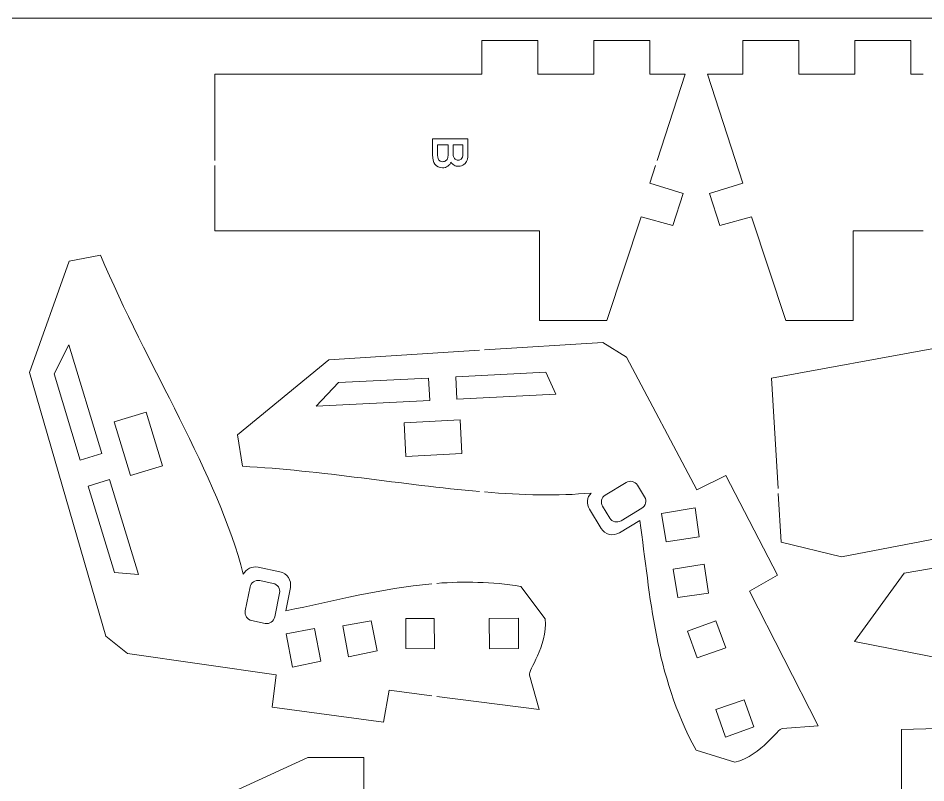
# Model space of a CAD drawing. Header units: centimetres. Extents: x -36.3 to 43.7, y -27.7 to 32.3.
# Drawn here: x -29.63 to -21.52, y 5.51 to 12.33 of the extents above; entities that cross this region are included whole.
import ezdxf

# ---------------------------------------------------------------- set-up
doc = ezdxf.new("R2010")
doc.units = ezdxf.units.CM
doc.header["$MEASUREMENT"] = 0
doc.layers.add('layer 1', color=7, linetype='Continuous')

msp = doc.modelspace()

# ---------------------------------------------------------------- linework, layer by layer
at = {"layer": 'layer 1', "color": 250, "lineweight": 20}
msp.add_lwpolyline([(-36.34629, -7.66717), (-6.34629, -7.66717), (-6.34629, 12.33283), (-36.34629, 12.33283), (-36.34629, -7.66717)], close=True, dxfattribs=at)
at = {"layer": 'layer 1', "color": 250, "lineweight": 9}
for points, knots in [([(-27.87252, 11.06294), (-27.87252, 11.06294), (-27.87252, 11.83283), (-27.87252, 11.83283), (-27.87252, 11.83283), (-25.48904, 11.83283), (-25.48904, 11.83283), (-25.48904, 11.83283), (-25.48904, 12.13283), (-25.48904, 12.13283), (-25.48904, 12.13283), (-24.98904, 12.13283), (-24.98904, 12.13283), (-24.98904, 12.13283), (-24.98904, 11.83283), (-24.98904, 11.83283), (-24.98904, 11.83283), (-24.48841, 11.83283), (-24.48841, 11.83283), (-24.48841, 11.83283), (-24.48841, 12.13283), (-24.48841, 12.13283), (-24.48841, 12.13283), (-23.98841, 12.13283), (-23.98841, 12.13283), (-23.98841, 12.13283), (-23.98841, 11.83283), (-23.98841, 11.83283), (-23.98841, 11.83283), (-23.67252, 11.83283), (-23.67252, 11.83283), (-23.67252, 11.83283), (-23.92115, 11.06294), (-23.92115, 11.06294)], [0, 0, 0, 0, 0.0909091, 0.0909091, 0.0909091, 0.1818182, 0.1818182, 0.1818182, 0.2727273, 0.2727273, 0.2727273, 0.3636364, 0.3636364, 0.3636364, 0.4545455, 0.4545455, 0.4545455, 0.5454545, 0.5454545, 0.5454545, 0.6363636, 0.6363636, 0.6363636, 0.7272727, 0.7272727, 0.7272727, 0.8181818, 0.8181818, 0.8181818, 0.9090909, 0.9090909, 0.9090909, 1, 1, 1, 1]), ([(-21.54535, 11.83283), (-21.54535, 11.83283), (-21.656, 11.83283), (-21.656, 11.83283), (-21.656, 11.83283), (-21.656, 12.13283), (-21.656, 12.13283), (-21.656, 12.13283), (-22.156, 12.13283), (-22.156, 12.13283), (-22.156, 12.13283), (-22.156, 11.83283), (-22.156, 11.83283), (-22.156, 11.83283), (-22.65663, 11.83283), (-22.65663, 11.83283), (-22.65663, 11.83283), (-22.65663, 12.13283), (-22.65663, 12.13283), (-22.65663, 12.13283), (-23.15663, 12.13283), (-23.15663, 12.13283), (-23.15663, 12.13283), (-23.15663, 11.83283), (-23.15663, 11.83283), (-23.15663, 11.83283), (-23.47252, 11.83283), (-23.47252, 11.83283), (-23.47252, 11.83283), (-23.15785, 10.85844), (-23.15785, 10.85844), (-23.15785, 10.85844), (-23.45362, 10.76704), (-23.45362, 10.76704), (-23.45362, 10.76704), (-23.36161, 10.48149), (-23.36161, 10.48149), (-23.36161, 10.48149), (-23.07893, 10.56048), (-23.07893, 10.56048), (-23.07893, 10.56048), (-22.77199, 9.63283), (-22.77199, 9.63283), (-22.77199, 9.63283), (-22.17202, 9.63283), (-22.17202, 9.63283), (-22.17202, 9.63283), (-22.17202, 10.43283), (-22.17202, 10.43283), (-22.17202, 10.43283), (-21.54535, 10.43283), (-21.54535, 10.43283)], [0, 0, 0, 0, 0.0588235, 0.0588235, 0.0588235, 0.1176471, 0.1176471, 0.1176471, 0.1764706, 0.1764706, 0.1764706, 0.2352941, 0.2352941, 0.2352941, 0.2941176, 0.2941176, 0.2941176, 0.3529412, 0.3529412, 0.3529412, 0.4117647, 0.4117647, 0.4117647, 0.4705882, 0.4705882, 0.4705882, 0.5294118, 0.5294118, 0.5294118, 0.5882353, 0.5882353, 0.5882353, 0.6470588, 0.6470588, 0.6470588, 0.7058824, 0.7058824, 0.7058824, 0.7647059, 0.7647059, 0.7647059, 0.8235294, 0.8235294, 0.8235294, 0.8823529, 0.8823529, 0.8823529, 0.9411765, 0.9411765, 0.9411765, 1, 1, 1, 1]), ([(-23.93568, 11.01794), (-23.93568, 11.01794), (-23.98719, 10.85844), (-23.98719, 10.85844), (-23.98719, 10.85844), (-23.69142, 10.76704), (-23.69142, 10.76704), (-23.69142, 10.76704), (-23.78343, 10.48149), (-23.78343, 10.48149), (-23.78343, 10.48149), (-24.06611, 10.56048), (-24.06611, 10.56048), (-24.06611, 10.56048), (-24.37305, 9.63283), (-24.37305, 9.63283), (-24.37305, 9.63283), (-24.97302, 9.63283), (-24.97302, 9.63283), (-24.97302, 9.63283), (-24.97302, 10.43283), (-24.97302, 10.43283), (-24.97302, 10.43283), (-27.87252, 10.43283), (-27.87252, 10.43283), (-27.87252, 10.43283), (-27.87252, 11.01794), (-27.87252, 11.01794)], [0, 0, 0, 0, 0.1111111, 0.1111111, 0.1111111, 0.2222222, 0.2222222, 0.2222222, 0.3333333, 0.3333333, 0.3333333, 0.4444444, 0.4444444, 0.4444444, 0.5555556, 0.5555556, 0.5555556, 0.6666667, 0.6666667, 0.6666667, 0.7777778, 0.7777778, 0.7777778, 0.8888889, 0.8888889, 0.8888889, 1, 1, 1, 1]), ([(-25.9341, 6.28256), (-25.9341, 6.28256), (-26.31628, 6.33161), (-26.31628, 6.33161), (-26.31628, 6.33161), (-26.36572, 6.04793), (-26.36572, 6.04793), (-26.36572, 6.04793), (-27.35896, 6.18242), (-27.35896, 6.18242), (-27.35896, 6.18242), (-27.32539, 6.47042), (-27.32539, 6.47042), (-27.32539, 6.47042), (-28.65175, 6.6595), (-28.65175, 6.6595), (-28.65175, 6.6595), (-28.84637, 6.81398), (-28.84637, 6.81398), (-28.84637, 6.81398), (-29.52757, 9.16926), (-29.52757, 9.16926), (-29.52757, 9.16926), (-29.1722, 10.16377), (-29.1722, 10.16377), (-29.1722, 10.16377), (-28.89238, 10.21576), (-28.89238, 10.21576), (-28.48525, 9.24389), (-27.84451, 8.25497), (-27.61757, 7.3673), (-27.59411, 7.4146), (-27.5403, 7.44222), (-27.48624, 7.43102), (-27.48624, 7.43102), (-27.29031, 7.39045), (-27.29031, 7.39045), (-27.22597, 7.37711), (-27.18464, 7.31366), (-27.19753, 7.24923), (-27.19753, 7.24923), (-27.23908, 7.04141), (-27.23908, 7.04141), (-26.80675, 7.1291), (-26.38426, 7.24361), (-25.9341, 7.28297)], [0, 0, 0, 0, 0.0666667, 0.0666667, 0.0666667, 0.1333333, 0.1333333, 0.1333333, 0.2, 0.2, 0.2, 0.2666667, 0.2666667, 0.2666667, 0.3333333, 0.3333333, 0.3333333, 0.4, 0.4, 0.4, 0.4666667, 0.4666667, 0.4666667, 0.5333333, 0.5333333, 0.5333333, 0.6, 0.6, 0.6, 0.6666667, 0.6666667, 0.6666667, 0.7333333, 0.7333333, 0.7333333, 0.8, 0.8, 0.8, 0.8666667, 0.8666667, 0.8666667, 0.9333333, 0.9333333, 0.9333333, 1, 1, 1, 1]), ([(-29.17681, 9.41731), (-29.17681, 9.41731), (-28.88201, 8.44492), (-28.88201, 8.44492), (-28.88201, 8.44492), (-29.07341, 8.38689), (-29.07341, 8.38689), (-29.07341, 8.38689), (-29.30733, 9.15848), (-29.30733, 9.15848), (-29.30733, 9.15848), (-29.17681, 9.41731), (-29.17681, 9.41731)], [0, 0, 0, 0, 0.25, 0.25, 0.25, 0.5, 0.5, 0.5, 0.75, 0.75, 0.75, 1, 1, 1, 1]), ([(-25.46332, 8.10238), (-25.12899, 8.07489), (-24.80812, 8.06536), (-24.51202, 8.09327), (-24.54862, 8.05521), (-24.55646, 7.99524), (-24.52767, 7.94814), (-24.52767, 7.94814), (-24.42335, 7.7774), (-24.42335, 7.7774), (-24.38908, 7.72133), (-24.31541, 7.70384), (-24.25911, 7.73773), (-24.25911, 7.73773), (-24.0775, 7.84698), (-24.0775, 7.84698), (-23.97843, 7.16446), (-23.94916, 6.48252), (-23.57456, 5.79756), (-23.57456, 5.79756), (-23.22912, 5.68896), (-23.22912, 5.68896), (-22.98011, 5.75614), (-22.85148, 5.98978), (-22.80191, 5.9922), (-22.80191, 5.9922), (-22.48398, 6.01509), (-22.48398, 6.01509), (-22.48398, 6.01509), (-23.09789, 7.21791), (-23.09789, 7.21791), (-23.09789, 7.21791), (-22.84755, 7.36019), (-22.84755, 7.36019), (-22.84755, 7.36019), (-23.30939, 8.24975), (-23.30939, 8.24975), (-23.30939, 8.24975), (-23.56915, 8.12095), (-23.56915, 8.12095), (-23.56915, 8.12095), (-24.19482, 9.30566), (-24.19482, 9.30566), (-24.19482, 9.30566), (-24.40592, 9.43672), (-24.40592, 9.43672), (-24.40592, 9.43672), (-25.46332, 9.37029), (-25.46332, 9.37029)], [0, 0, 0, 0, 0.0625, 0.0625, 0.0625, 0.125, 0.125, 0.125, 0.1875, 0.1875, 0.1875, 0.25, 0.25, 0.25, 0.3125, 0.3125, 0.3125, 0.375, 0.375, 0.375, 0.4375, 0.4375, 0.4375, 0.5, 0.5, 0.5, 0.5625, 0.5625, 0.5625, 0.625, 0.625, 0.625, 0.6875, 0.6875, 0.6875, 0.75, 0.75, 0.75, 0.8125, 0.8125, 0.8125, 0.875, 0.875, 0.875, 0.9375, 0.9375, 0.9375, 1, 1, 1, 1]), ([(-22.84286, 8.13434), (-22.84286, 8.13434), (-22.90078, 9.11713), (-22.90078, 9.11713), (-22.90078, 9.11713), (-21.47035, 9.38166), (-21.47035, 9.38166), (-21.47035, 9.38166), (-19.8871, 9.41161), (-19.8871, 9.41161), (-19.8871, 9.41161), (-17.92657, 9.44944), (-17.92657, 9.44944), (-17.92657, 9.44944), (-17.37675, 8.93342), (-17.37675, 8.93342), (-17.37675, 8.93342), (-19.52664, 8.06635), (-19.52664, 8.06635), (-19.52664, 8.06635), (-20.76965, 7.81237), (-20.76965, 7.81237), (-20.76965, 7.81237), (-22.27578, 7.52234), (-22.27578, 7.52234), (-22.27578, 7.52234), (-22.81451, 7.65315), (-22.81451, 7.65315), (-22.81451, 7.65315), (-22.84019, 8.08904), (-22.84019, 8.08904)], [0, 0, 0, 0, 0.1, 0.1, 0.1, 0.2, 0.2, 0.2, 0.3, 0.3, 0.3, 0.4, 0.4, 0.4, 0.5, 0.5, 0.5, 0.6, 0.6, 0.6, 0.7, 0.7, 0.7, 0.8, 0.8, 0.8, 0.9, 0.9, 0.9, 1, 1, 1, 1]), ([(-25.50832, 9.36746), (-25.50832, 9.36746), (-26.85291, 9.28298), (-26.85291, 9.28298), (-26.85291, 9.28298), (-27.66911, 8.61279), (-27.66911, 8.61279), (-27.66911, 8.61279), (-27.6236, 8.33184), (-27.6236, 8.33184), (-26.92822, 8.29535), (-26.19139, 8.16533), (-25.50832, 8.10618)], [0, 0, 0, 0, 0.25, 0.25, 0.25, 0.5, 0.5, 0.5, 0.75, 0.75, 0.75, 1, 1, 1, 1]), ([(-24.82595, 8.97611), (-24.82595, 8.97611), (-25.71049, 8.93191), (-25.71049, 8.93191), (-25.71049, 8.93191), (-25.72048, 9.13166), (-25.72048, 9.13166), (-25.72048, 9.13166), (-24.91523, 9.1719), (-24.91523, 9.1719), (-24.91523, 9.1719), (-24.82595, 8.97611), (-24.82595, 8.97611)], [0, 0, 0, 0, 0.25, 0.25, 0.25, 0.5, 0.5, 0.5, 0.75, 0.75, 0.75, 1, 1, 1, 1]), ([(-26.96801, 8.86908), (-26.96801, 8.86908), (-25.95318, 8.91979), (-25.95318, 8.91979), (-25.95318, 8.91979), (-25.96316, 9.11954), (-25.96316, 9.11954), (-25.96316, 9.11954), (-26.76842, 9.0793), (-26.76842, 9.0793), (-26.76842, 9.0793), (-26.96801, 8.86908), (-26.96801, 8.86908)], [0, 0, 0, 0, 0.25, 0.25, 0.25, 0.5, 0.5, 0.5, 0.75, 0.75, 0.75, 1, 1, 1, 1]), ([(-28.3392, 8.33593), (-28.3392, 8.33593), (-28.48426, 8.81442), (-28.48426, 8.81442), (-28.48426, 8.81442), (-28.77135, 8.72737), (-28.77135, 8.72737), (-28.77135, 8.72737), (-28.62629, 8.24888), (-28.62629, 8.24888), (-28.62629, 8.24888), (-28.3392, 8.33593), (-28.3392, 8.33593)], [0, 0, 0, 0, 0.25, 0.25, 0.25, 0.5, 0.5, 0.5, 0.75, 0.75, 0.75, 1, 1, 1, 1]), ([(-25.66737, 8.44561), (-25.66737, 8.44561), (-26.16675, 8.42066), (-26.16675, 8.42066), (-26.16675, 8.42066), (-26.18171, 8.72028), (-26.18171, 8.72028), (-26.18171, 8.72028), (-25.68233, 8.74524), (-25.68233, 8.74524), (-25.68233, 8.74524), (-25.66737, 8.44561), (-25.66737, 8.44561)], [0, 0, 0, 0, 0.25, 0.25, 0.25, 0.5, 0.5, 0.5, 0.75, 0.75, 0.75, 1, 1, 1, 1]), ([(-28.55457, 7.36482), (-28.55457, 7.36482), (-28.81152, 8.21238), (-28.81152, 8.21238), (-28.81152, 8.21238), (-29.00292, 8.15436), (-29.00292, 8.15436), (-29.00292, 8.15436), (-28.769, 7.38278), (-28.769, 7.38278), (-28.769, 7.38278), (-28.55457, 7.36482), (-28.55457, 7.36482)], [0, 0, 0, 0, 0.25, 0.25, 0.25, 0.5, 0.5, 0.5, 0.75, 0.75, 0.75, 1, 1, 1, 1]), ([(-24.05851, 7.95727), (-24.05851, 7.95727), (-24.24476, 7.84523), (-24.24476, 7.84523), (-24.27933, 7.82443), (-24.32457, 7.83516), (-24.34562, 7.86959), (-24.34562, 7.86959), (-24.40968, 7.97444), (-24.40968, 7.97444), (-24.43072, 8.00887), (-24.4199, 8.05449), (-24.38533, 8.0753), (-24.38533, 8.0753), (-24.19909, 8.18734), (-24.19909, 8.18734), (-24.16452, 8.20813), (-24.11927, 8.19743), (-24.09823, 8.16298), (-24.09823, 8.16298), (-24.03417, 8.05813), (-24.03417, 8.05813), (-24.01314, 8.02369), (-24.02393, 7.97808), (-24.05851, 7.95727)], [0, 0, 0, 0, 0.125, 0.125, 0.125, 0.25, 0.25, 0.25, 0.375, 0.375, 0.375, 0.5, 0.5, 0.5, 0.625, 0.625, 0.625, 0.75, 0.75, 0.75, 0.875, 0.875, 0.875, 1, 1, 1, 1]), ([(-23.54687, 7.70286), (-23.54687, 7.70286), (-23.84112, 7.6584), (-23.84112, 7.6584), (-23.84112, 7.6584), (-23.88354, 7.91177), (-23.88354, 7.91177), (-23.88354, 7.91177), (-23.58291, 7.96103), (-23.58291, 7.96103), (-23.58291, 7.96103), (-23.54687, 7.70286), (-23.54687, 7.70286)], [0, 0, 0, 0, 0.25, 0.25, 0.25, 0.5, 0.5, 0.5, 0.75, 0.75, 0.75, 1, 1, 1, 1]), ([(-16.65537, 7.11415), (-16.65537, 7.11415), (-16.76971, 7.98645), (-16.76971, 7.98645), (-16.76971, 7.98645), (-18.22436, 7.97724), (-18.22436, 7.97724), (-18.22436, 7.97724), (-19.78499, 7.7089), (-19.78499, 7.7089), (-19.78499, 7.7089), (-21.71765, 7.37734), (-21.71765, 7.37734), (-21.71765, 7.37734), (-22.16061, 6.76712), (-22.16061, 6.76712), (-22.16061, 6.76712), (-19.88602, 6.31985), (-19.88602, 6.31985), (-19.88602, 6.31985), (-18.61742, 6.30418), (-18.61742, 6.30418), (-18.61742, 6.30418), (-17.08362, 6.30258), (-17.08362, 6.30258), (-17.08362, 6.30258), (-16.57911, 6.53237), (-16.57911, 6.53237), (-16.57911, 6.53237), (-16.64947, 7.06915), (-16.64947, 7.06915)], [0, 0, 0, 0, 0.1, 0.1, 0.1, 0.2, 0.2, 0.2, 0.3, 0.3, 0.3, 0.4, 0.4, 0.4, 0.5, 0.5, 0.5, 0.6, 0.6, 0.6, 0.7, 0.7, 0.7, 0.8, 0.8, 0.8, 0.9, 0.9, 0.9, 1, 1, 1, 1]), ([(-23.46494, 7.19995), (-23.46494, 7.19995), (-23.73737, 7.15945), (-23.73737, 7.15945), (-23.73737, 7.15945), (-23.77981, 7.41281), (-23.77981, 7.41281), (-23.77981, 7.41281), (-23.50098, 7.45813), (-23.50098, 7.45813), (-23.50098, 7.45813), (-23.46494, 7.19995), (-23.46494, 7.19995)], [0, 0, 0, 0, 0.25, 0.25, 0.25, 0.5, 0.5, 0.5, 0.75, 0.75, 0.75, 1, 1, 1, 1]), ([(-27.33649, 6.98631), (-27.33649, 6.98631), (-27.29388, 7.19945), (-27.29388, 7.19945), (-27.28597, 7.239), (-27.31135, 7.27797), (-27.35086, 7.28616), (-27.35086, 7.28616), (-27.47117, 7.31107), (-27.47117, 7.31107), (-27.51069, 7.31926), (-27.54997, 7.29367), (-27.5579, 7.25411), (-27.5579, 7.25411), (-27.60051, 7.04098), (-27.60051, 7.04098), (-27.60841, 7.00142), (-27.58306, 6.96244), (-27.54354, 6.95426), (-27.54354, 6.95426), (-27.42321, 6.92935), (-27.42321, 6.92935), (-27.38369, 6.92118), (-27.34441, 6.94673), (-27.33649, 6.98631)], [0, 0, 0, 0, 0.125, 0.125, 0.125, 0.25, 0.25, 0.25, 0.375, 0.375, 0.375, 0.5, 0.5, 0.5, 0.625, 0.625, 0.625, 0.75, 0.75, 0.75, 0.875, 0.875, 0.875, 1, 1, 1, 1]), ([(-25.8891, 7.28664), (-25.64947, 7.30479), (-25.40168, 7.30088), (-25.14017, 7.2597), (-25.14017, 7.2597), (-24.92134, 6.97119), (-24.92134, 6.97119), (-24.90054, 6.71412), (-25.07705, 6.51418), (-25.0626, 6.4667), (-25.0626, 6.4667), (-24.97684, 6.1597), (-24.97684, 6.1597), (-24.97684, 6.1597), (-25.8891, 6.27678), (-25.8891, 6.27678)], [0, 0, 0, 0, 0.2, 0.2, 0.2, 0.4, 0.4, 0.4, 0.6, 0.6, 0.6, 0.8, 0.8, 0.8, 1, 1, 1, 1]), ([(-25.90991, 6.70195), (-25.90991, 6.70195), (-25.91321, 6.97291), (-25.91321, 6.97291), (-25.91321, 6.97291), (-26.16742, 6.97383), (-26.16742, 6.97383), (-26.16742, 6.97383), (-26.16791, 6.70378), (-26.16791, 6.70378), (-26.16791, 6.70378), (-25.90991, 6.70195), (-25.90991, 6.70195)], [0, 0, 0, 0, 0.25, 0.25, 0.25, 0.5, 0.5, 0.5, 0.75, 0.75, 0.75, 1, 1, 1, 1]), ([(-25.16097, 6.7036), (-25.16097, 6.7036), (-25.16158, 6.97455), (-25.16158, 6.97455), (-25.16158, 6.97455), (-25.42113, 6.97281), (-25.42113, 6.97281), (-25.42113, 6.97281), (-25.41895, 6.70277), (-25.41895, 6.70277), (-25.41895, 6.70277), (-25.16097, 6.7036), (-25.16097, 6.7036)], [0, 0, 0, 0, 0.25, 0.25, 0.25, 0.5, 0.5, 0.5, 0.75, 0.75, 0.75, 1, 1, 1, 1]), ([(-26.42326, 6.68318), (-26.42326, 6.68318), (-26.4771, 6.95329), (-26.4771, 6.95329), (-26.4771, 6.95329), (-26.72991, 6.90772), (-26.72991, 6.90772), (-26.72991, 6.90772), (-26.67846, 6.62996), (-26.67846, 6.62996), (-26.67846, 6.62996), (-26.42326, 6.68318), (-26.42326, 6.68318)], [0, 0, 0, 0, 0.25, 0.25, 0.25, 0.5, 0.5, 0.5, 0.75, 0.75, 0.75, 1, 1, 1, 1]), ([(-23.30934, 6.71038), (-23.30934, 6.71038), (-23.56551, 6.62204), (-23.56551, 6.62204), (-23.56551, 6.62204), (-23.65218, 6.86101), (-23.65218, 6.86101), (-23.65218, 6.86101), (-23.39814, 6.95262), (-23.39814, 6.95262), (-23.39814, 6.95262), (-23.30934, 6.71038), (-23.30934, 6.71038)], [0, 0, 0, 0, 0.25, 0.25, 0.25, 0.5, 0.5, 0.5, 0.75, 0.75, 0.75, 1, 1, 1, 1]), ([(-26.92431, 6.59056), (-26.92431, 6.59056), (-26.98178, 6.88255), (-26.98178, 6.88255), (-26.98178, 6.88255), (-27.2346, 6.83697), (-27.2346, 6.83697), (-27.2346, 6.83697), (-27.1795, 6.53734), (-27.1795, 6.53734), (-27.1795, 6.53734), (-26.92431, 6.59056), (-26.92431, 6.59056)], [0, 0, 0, 0, 0.25, 0.25, 0.25, 0.5, 0.5, 0.5, 0.75, 0.75, 0.75, 1, 1, 1, 1]), ([(-30.76164, 2.7636), (-30.50048, 3.50934), (-30.11272, 4.16722), (-29.54176, 4.58283), (-29.54176, 4.58283), (-27.04176, 5.73284), (-27.04176, 5.73284), (-27.04176, 5.73284), (-26.54176, 5.73284), (-26.54176, 5.73284), (-26.54176, 5.73284), (-26.54176, 3.53283), (-26.54176, 3.53283), (-26.54176, 3.53283), (-21.74072, 3.53283), (-21.74072, 3.53283), (-21.74072, 3.53283), (-21.74072, 5.98283), (-21.74072, 5.98283), (-21.74072, 5.98283), (-8.94072, 6.33283), (-8.94072, 6.33283), (-8.94072, 6.33283), (-8.94072, 3.93283), (-8.94072, 3.93283), (-8.94072, 3.93283), (-6.54629, 3.93283), (-6.54629, 3.93283), (-6.54629, 3.93283), (-6.54629, 2.7636), (-6.54629, 2.7636)], [0, 0, 0, 0, 0.1, 0.1, 0.1, 0.2, 0.2, 0.2, 0.3, 0.3, 0.3, 0.4, 0.4, 0.4, 0.5, 0.5, 0.5, 0.6, 0.6, 0.6, 0.7, 0.7, 0.7, 0.8, 0.8, 0.8, 0.9, 0.9, 0.9, 1, 1, 1, 1]), ([(-23.05811, 6.00483), (-23.05811, 6.00483), (-23.31336, 5.91396), (-23.31336, 5.91396), (-23.31336, 5.91396), (-23.39933, 6.15887), (-23.39933, 6.15887), (-23.39933, 6.15887), (-23.1444, 6.24796), (-23.1444, 6.24796), (-23.1444, 6.24796), (-23.05811, 6.00483), (-23.05811, 6.00483)], [0, 0, 0, 0, 0.25, 0.25, 0.25, 0.5, 0.5, 0.5, 0.75, 0.75, 0.75, 1, 1, 1, 1])]:
    msp.add_open_spline(points, degree=3, knots=knots, dxfattribs=at)
at = {"layer": 'layer 1', "color": 242, "lineweight": 9}
for points, knots in [([(-25.61176, 11.25519), (-25.61176, 11.25519), (-25.61176, 11.13189), (-25.61176, 11.13189), (-25.61176, 11.10164), (-25.61429, 11.07911), (-25.61937, 11.0643), (-25.62444, 11.04959), (-25.63368, 11.03689), (-25.64718, 11.02634), (-25.66078, 11.01568), (-25.67691, 11.01041), (-25.69579, 11.01041), (-25.71092, 11.01041), (-25.72411, 11.01355), (-25.73528, 11.01975), (-25.74653, 11.02604), (-25.75597, 11.03538), (-25.76349, 11.04796), (-25.76846, 11.03313), (-25.7777, 11.02086), (-25.7913, 11.01102), (-25.80478, 11.00128), (-25.82093, 10.99641), (-25.8395, 10.99641), (-25.86944, 10.99832), (-25.89167, 11.00908), (-25.90609, 11.02847), (-25.92059, 11.04786), (-25.9278, 11.07608), (-25.9278, 11.11302), (-25.9278, 11.11302), (-25.9278, 11.25519), (-25.9278, 11.25519), (-25.9278, 11.25519), (-25.61176, 11.25519), (-25.61176, 11.25519)], [0, 0, 0, 0, 0.0833333, 0.0833333, 0.0833333, 0.1666667, 0.1666667, 0.1666667, 0.25, 0.25, 0.25, 0.3333333, 0.3333333, 0.3333333, 0.4166667, 0.4166667, 0.4166667, 0.5, 0.5, 0.5, 0.5833333, 0.5833333, 0.5833333, 0.6666667, 0.6666667, 0.6666667, 0.75, 0.75, 0.75, 0.8333333, 0.8333333, 0.8333333, 0.9166667, 0.9166667, 0.9166667, 1, 1, 1, 1]), ([(-25.88396, 11.20161), (-25.88396, 11.20161), (-25.88396, 11.13128), (-25.88396, 11.13128), (-25.88396, 11.10103), (-25.88041, 11.08024), (-25.87341, 11.06896), (-25.86629, 11.0577), (-25.85423, 11.05181), (-25.83687, 11.0512), (-25.82682, 11.0512), (-25.81738, 11.05446), (-25.80875, 11.06094), (-25.80012, 11.06754), (-25.79464, 11.07608), (-25.79241, 11.08653), (-25.79007, 11.09698), (-25.78896, 11.11382), (-25.78896, 11.13697), (-25.78896, 11.13697), (-25.78896, 11.20161), (-25.78896, 11.20161), (-25.78896, 11.20161), (-25.88396, 11.20161), (-25.88396, 11.20161)], [0, 0, 0, 0, 0.125, 0.125, 0.125, 0.25, 0.25, 0.25, 0.375, 0.375, 0.375, 0.5, 0.5, 0.5, 0.625, 0.625, 0.625, 0.75, 0.75, 0.75, 0.875, 0.875, 0.875, 1, 1, 1, 1]), ([(-25.74512, 11.20161), (-25.74512, 11.20161), (-25.74512, 11.14478), (-25.74512, 11.14478), (-25.74512, 11.12215), (-25.74389, 11.10651), (-25.74157, 11.09809), (-25.73913, 11.08956), (-25.73436, 11.08196), (-25.72705, 11.07525), (-25.71984, 11.06856), (-25.71111, 11.0652), (-25.70096, 11.0652), (-25.68422, 11.0652), (-25.67265, 11.07109), (-25.66606, 11.08277), (-25.65946, 11.09455), (-25.6562, 11.11465), (-25.6562, 11.14305), (-25.6562, 11.14305), (-25.6562, 11.20161), (-25.6562, 11.20161), (-25.6562, 11.20161), (-25.74512, 11.20161), (-25.74512, 11.20161)], [0, 0, 0, 0, 0.125, 0.125, 0.125, 0.25, 0.25, 0.25, 0.375, 0.375, 0.375, 0.5, 0.5, 0.5, 0.625, 0.625, 0.625, 0.75, 0.75, 0.75, 0.875, 0.875, 0.875, 1, 1, 1, 1])]:
    msp.add_open_spline(points, degree=3, knots=knots, dxfattribs=at)

doc.saveas('drawing.dxf')
